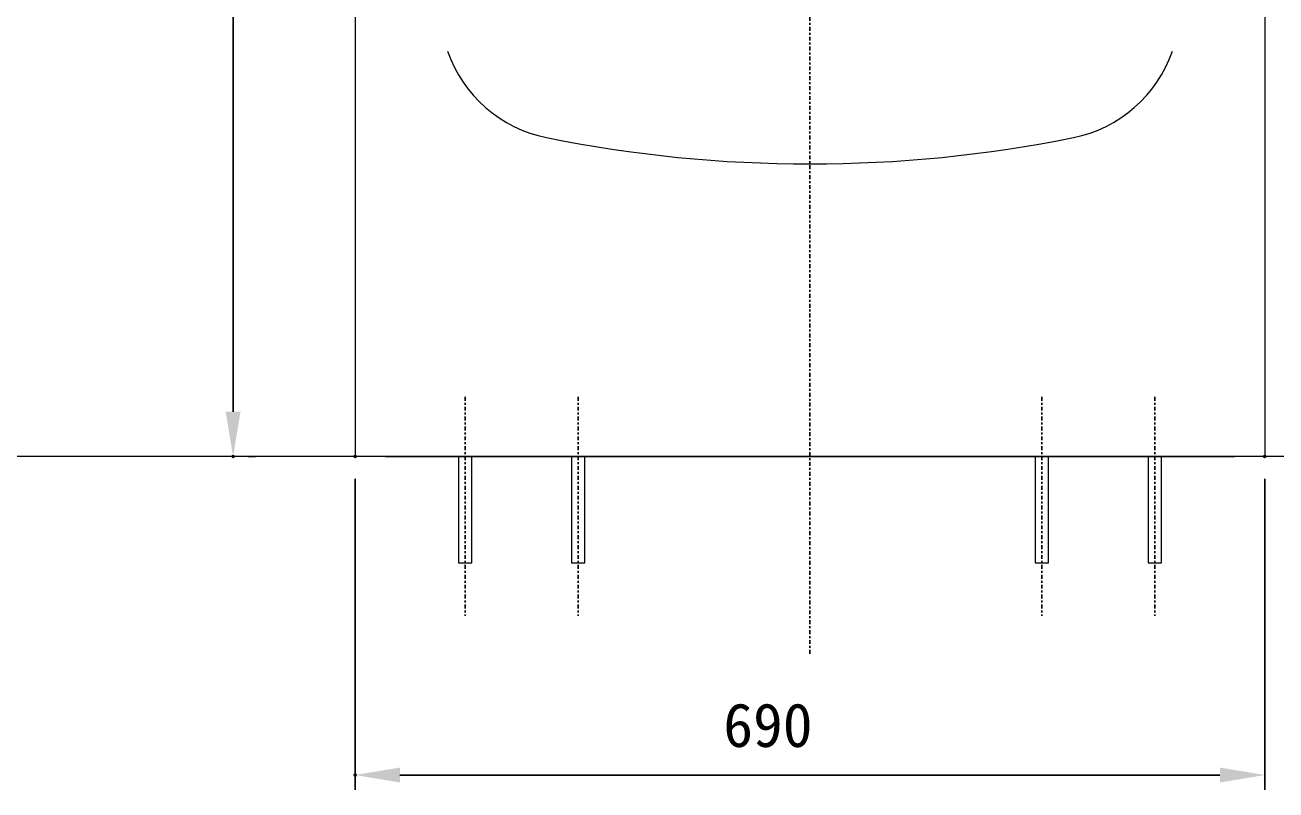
# Model space of a CAD drawing. Units: millimetres, scale not verified. Extents: x -203 to 203, y -143 to 143.
# Drawn here: x -147.5 to -84.6, y -105.8 to -67.3 of the extents above; entities that cross this region are included whole.
import ezdxf
from ezdxf.enums import TextEntityAlignment as Align

# ---------------------------------------------------------------- set-up
doc = ezdxf.new("R2010")
doc.units = ezdxf.units.MM
doc.header["$LTSCALE"] = 0.5
doc.header["$PDMODE"] = 32
doc.header["$PDSIZE"] = 0.1
doc.linetypes.add('USER1', pattern=[0.629921, 0.393701, -0.07874, 0.07874, -0.07874])
for name, color, linetype, lineweight in [('0-1_DIMENSION_LINES$02_DIMENSI', 7, 'Continuous', 25), ('0-8_DIMENSION_LINES$03_LINES', 7, 'Continuous', 18), ('0-9_DIMENSION_LINES$01_CENTER_', 7, 'USER1', 25), ('0-A_DIMENSION_LINES$04_SUB_LIN', 4, 'Continuous', 18)]:
    doc.layers.add(name, color=color, linetype=linetype, lineweight=lineweight)
doc.layers.add('0-2_DEFPOINTS', color=7, linetype='Continuous')
doc.styles.add('ＭＳ ゴシック', font='')
doc.styles.get('ＭＳ ゴシック').set_extended_font_data('MS Gothic')

# ---------------------------------------------------------------- blocks, each defined once
blk = doc.blocks.new('D3')
at = {"layer": '0-1_DIMENSION_LINES$02_DIMENSI'}
for p, q in [((2615.7383, 1308.8216), (2607.25, 1308.8216)), ((2608, 1248.2495), (2608, 1306.5722)), ((2609.125, 1246), (2608.75, 1246))]:
    blk.add_line(p, q, dxfattribs=at)
for points in [[(2608.3749, 1306.5722), (2607.6251, 1306.5722), (2608, 1308.8216)], [(2607.6251, 1248.2495), (2608.3749, 1248.2495), (2608, 1246)]]:
    blk.add_solid(points, dxfattribs=at)
at = {"layer": '0-2_DEFPOINTS'}
for p in [(2608, 1308.8216), (2616.8633, 1308.8216), (2608, 1246)]:
    blk.add_point(p, dxfattribs=at)
at = {"layer": '0-1_DIMENSION_LINES$02_DIMENSI', "style": 'ＭＳ ゴシック'}
blk.add_text('(940)', height=2.199, rotation=90, dxfattribs=at).set_placement((2605.9643, 1271.1251), align=Align.BOTTOM_LEFT)
blk = doc.blocks.new('D6')
at = {"layer": '0-1_DIMENSION_LINES$02_DIMENSI'}
for p, q in [((2614.14, 1244.875), (2614.14, 1229.25)), ((2659.86, 1244.875), (2659.86, 1229.25)), ((2657.6105, 1230), (2616.3895, 1230))]:
    blk.add_line(p, q, dxfattribs=at)
for points in [[(2616.3895, 1230.3749), (2616.3895, 1229.6251), (2614.14, 1230)], [(2657.6105, 1229.6251), (2657.6105, 1230.3749), (2659.86, 1230)]]:
    blk.add_solid(points, dxfattribs=at)
at = {"layer": '0-2_DEFPOINTS'}
for p in [(2614.14, 1246), (2659.86, 1246), (2614.14, 1230)]:
    blk.add_point(p, dxfattribs=at)
at = {"layer": '0-1_DIMENSION_LINES$02_DIMENSI', "style": 'ＭＳ ゴシック'}
blk.add_text('690', height=2.199, dxfattribs=at).set_placement((2632.6429, 1230.75), align=Align.BOTTOM_LEFT)

msp = doc.modelspace()

# ---------------------------------------------------------------- linework, layer by layer
at = {"layer": '0-8_DIMENSION_LINES$03_LINES'}
for p, q in [((-130.86, -55.6413), (-130.86, -89)), ((-85.14, -55.6413), (-85.14, -89)), ((-85.14, -89), (-130.86, -89)), ((-129.3362, -89), (-126.6606, -89)), ((-129.1328, -89), (-86.8672, -89)), ((-89.3394, -89), (-86.6641, -89))]:
    msp.add_line(p, q, dxfattribs=at)
msp.add_lwpolyline([(-58, -89), (-183, -89), (-183, 111)], dxfattribs=at)
for centre, radius, start, end in [((-119.9222, -66.4392), 6.6737, 199.31027, 258.59512), ((-96.0778, -66.4396), 6.6733, 281.40557, 340.69219), ((-108, -7.2652), 67.0368, 258.60739, 281.39261)]:
    msp.add_arc(centre, radius, start, end, dxfattribs=at)
at = {"layer": '0-9_DIMENSION_LINES$01_CENTER_'}
for p, q in [((-108, 25), (-108, -99)), ((-125.3399, -86), (-125.3399, -97)), ((-119.6502, -86), (-119.6502, -97)), ((-96.3501, -86), (-96.3501, -97)), ((-90.6604, -86), (-90.6604, -97))]:
    msp.add_line(p, q, dxfattribs=at)
at = {"layer": '0-A_DIMENSION_LINES$04_SUB_LIN'}
for points in [[(-125.6732, -89), (-125.6732, -94.3333), (-125.0065, -94.3333), (-125.0065, -89)], [(-119.9835, -89), (-119.9835, -94.3333), (-119.3169, -94.3333), (-119.3169, -89)], [(-96.6834, -89), (-96.6834, -94.3333), (-96.0167, -94.3333), (-96.0167, -89)], [(-90.9938, -89), (-90.9938, -94.3333), (-90.3271, -94.3333), (-90.3271, -89)]]:
    msp.add_lwpolyline(points, dxfattribs=at)

# ---------------------------------------------------------------- block references
at = {"layer": '0-1_DIMENSION_LINES$02_DIMENSI'}
for name in ['D3', 'D6']:
    msp.add_blockref(name, (-2745, -1335), dxfattribs=at)

doc.saveas('drawing.dxf')
